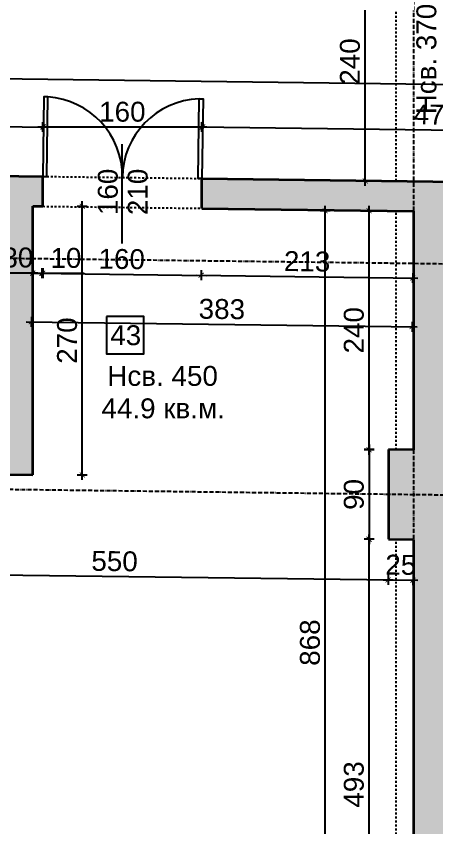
# Model space of a CAD drawing. Header units: inches. Extents: x -72385 to 39588, y -6525 to 66685.
# Drawn here: x -43954 to -43532, y 22464 to 23279 of the extents above; entities that cross this region are included whole.
import ezdxf

# ---------------------------------------------------------------- set-up
doc = ezdxf.new("R2010")
doc.units = ezdxf.units.IN
doc.header["$MEASUREMENT"] = 0
doc.linetypes.add('DashDot', pattern=[0.6, 0.4, -0.1, 0, -0.1])
doc.linetypes.add('Hidden', pattern=[0.4, 0.2, -0.2])
for name, color, linetype, lineweight in [('Врати', 251, 'Continuous', 25), ('Линия на разрез', 252, 'DashDot', 25), ('Надписи Hсв', 252, 'Continuous', 25), ('Надписи врати', 252, 'Continuous', 25), ('Надписи коти вътрешни', 252, 'Continuous', 25), ('Надписи номера на пом.', 252, 'Continuous', 25), ('Надписи площ', 252, 'Continuous', 25), ('Оси', 252, 'DashDot', 25), ('Пунктир', 253, 'Hidden', 25), ('Разрезни линии', 7, 'Continuous', 35), ('Щрих стени', 254, 'Continuous', 25)]:
    doc.layers.add(name, color=color, linetype=linetype, lineweight=lineweight)
doc.styles.add('Arial Regular', font='arial.ttf')
doc.styles.get("Standard").update_dxf_attribs({"font": 'arial.ttf'})
doc.dimstyles.new('Annotative', dxfattribs={"dimscale": 0, "dimtxt": 20, "dimasz": 5, "dimexe": 5, "dimexo": 5, "dimgap": 5, "dimtad": 1, "dimdec": 0, "dimzin": 0, "dimdsep": 46, "dimtxsty": 'Standard', "dimblk": 'ARCHTICK', "dimcen": 5, "dimdle": 5, "dimadec": 0, "dimazin": 0, "dimtfac": 1, "dimtdec": 0, "dimtofl": 0, "dimtmove": 0, "dimatfit": 3, "dimldrblk": 'ARCHTICK', "dimfxl": 5, "dimfxlon": 1, "dimtolj": 1, "dimtzin": 0, "dimarcsym": 1})

# ---------------------------------------------------------------- blocks, each defined once
blk = doc.blocks.new('_ArchTick')
at = {"color": 0, "linetype": 'ByBlock', "const_width": 0.15}
blk.add_lwpolyline([(-0.5, -0.5), (0.5, 0.5)], dxfattribs=at)
blk = doc.blocks.new('*D4602')
at = {"layer": 'Defpoints', "color": 0, "ltscale": 50, "transparency": 16777216}
for p in [(-43937.34, 23088.23), (-43554.84, 23083.36), (-43556.32, 22967.14)]:
    blk.add_point(p, dxfattribs=at)
at = {"layer": 'Надписи коти вътрешни', "color": 0, "lineweight": -2, "ltscale": 50, "transparency": 16777216}
for p, q in [((-43938.75, 22977.01), (-43938.88, 22967.01)), ((-43943.82, 22972.08), (-43551.32, 22967.08)), ((-43556.25, 22972.14), (-43556.38, 22962.14))]:
    blk.add_line(p, q, dxfattribs=at)
at = {"layer": 'Надписи коти вътрешни', "color": 0, "lineweight": -2, "ltscale": 50, "transparency": 16777216, "xscale": 5, "yscale": 5, "zscale": 5}
for p, rotation in [((-43938.82, 22972.01), 179.2706286525487), ((-43556.32, 22967.14), 359.2706286525487)]:
    blk.add_blockref('_ArchTick', p, dxfattribs=dict(at, rotation=rotation))
at = {"layer": 'Надписи коти вътрешни', "color": 0, "ltscale": 50, "transparency": 16777216, "insert": (-43747.37, 22984.79), "char_height": 20, "attachment_point": 5, "rotation": 359.27063}
blk.add_mtext('\\A1;383', dxfattribs=at)
blk = doc.blocks.new('*D2946')
at = {"layer": 'Defpoints', "color": 0, "ltscale": 50, "transparency": 16777216}
for p in [(-43927.34, 23088.1), (-43767.34, 23086.07), (-43768.19, 23018.82)]:
    blk.add_point(p, dxfattribs=at)
at = {"layer": 'Надписи коти вътрешни', "color": 0, "lineweight": -2, "ltscale": 50, "transparency": 16777216}
for p, q in [((-43928.13, 23025.86), (-43928.26, 23015.86)), ((-43768.13, 23023.82), (-43768.26, 23013.82)), ((-43933.19, 23020.92), (-43763.19, 23018.76))]:
    blk.add_line(p, q, dxfattribs=at)
at = {"layer": 'Надписи коти вътрешни', "color": 0, "lineweight": -2, "ltscale": 50, "transparency": 16777216, "xscale": 5, "yscale": 5, "zscale": 5}
for p, rotation in [((-43928.19, 23020.86), 179.2706286525488), ((-43768.19, 23018.82), 359.2706286525489)]:
    blk.add_blockref('_ArchTick', p, dxfattribs=dict(at, rotation=rotation))
at = {"layer": 'Надписи коти вътрешни', "color": 0, "ltscale": 50, "transparency": 16777216, "insert": (-43848, 23035.05), "char_height": 20, "attachment_point": 5, "rotation": 359.27063}
blk.add_mtext('\\A1;160', dxfattribs=at)
blk = doc.blocks.new('*D7421')
at = {"layer": 'Defpoints', "color": 0, "ltscale": 50, "transparency": 16777216}
for p in [(-43937.34, 23088.23), (-43927.34, 23088.1), (-43937.34, 23020.92)]:
    blk.add_point(p, dxfattribs=at)
at = {"layer": 'Надписи коти вътрешни', "color": 0, "lineweight": -2, "ltscale": 50, "transparency": 16777216}
for p, q in [((-43937.34, 23025.92), (-43937.34, 23015.92)), ((-43927.34, 23025.92), (-43927.34, 23015.92)), ((-43937.34, 23020.92), (-43922.34, 23020.92)), ((-43927.34, 23020.92), (-43885.64, 23020.92))]:
    blk.add_line(p, q, dxfattribs=at)
at = {"layer": 'Надписи коти вътрешни', "color": 0, "lineweight": -2, "ltscale": 50, "transparency": 16777216, "xscale": 5, "yscale": 5, "zscale": 5, "rotation": 180}
blk.add_blockref('_ArchTick', (-43937.34, 23020.92), dxfattribs=at)
at = {"layer": 'Надписи коти вътрешни', "color": 0, "lineweight": -2, "ltscale": 50, "transparency": 16777216, "xscale": 5, "yscale": 5, "zscale": 5}
blk.add_blockref('_ArchTick', (-43927.34, 23020.92), dxfattribs=at)
at = {"layer": 'Надписи коти вътрешни', "color": 0, "ltscale": 50, "transparency": 16777216, "insert": (-43903.99, 23036.13), "char_height": 20, "attachment_point": 5}
blk.add_mtext('\\A1;10', dxfattribs=at)
blk = doc.blocks.new('*D2947')
at = {"layer": 'Defpoints', "color": 0, "ltscale": 50, "transparency": 16777216}
for p in [(-43767.34, 23086.07), (-43554.84, 23083.36), (-43555.69, 23016.11)]:
    blk.add_point(p, dxfattribs=at)
at = {"layer": 'Надписи коти вътрешни', "color": 0, "lineweight": -2, "ltscale": 50, "transparency": 16777216}
for p, q in [((-43768.13, 23023.82), (-43768.26, 23013.82)), ((-43773.19, 23018.88), (-43550.69, 23016.05)), ((-43555.63, 23021.11), (-43555.76, 23011.11))]:
    blk.add_line(p, q, dxfattribs=at)
at = {"layer": 'Надписи коти вътрешни', "color": 0, "lineweight": -2, "ltscale": 50, "transparency": 16777216, "xscale": 5, "yscale": 5, "zscale": 5}
for p, rotation in [((-43768.19, 23018.82), 179.2706286525487), ((-43555.69, 23016.11), 359.2706286525487)]:
    blk.add_blockref('_ArchTick', p, dxfattribs=dict(at, rotation=rotation))
at = {"layer": 'Надписи коти вътрешни', "color": 0, "ltscale": 50, "transparency": 16777216, "insert": (-43661.75, 23032.68), "char_height": 20, "attachment_point": 5, "rotation": 359.27063}
blk.add_mtext('\\A1;213', dxfattribs=at)
blk = doc.blocks.new('*D2975')
at = {"layer": 'Defpoints', "color": 0, "ltscale": 50, "transparency": 16777216}
for p in [(-43643.59, 23083.58), (-43572.34, 23083.58), (-43572.34, 22216.01)]:
    blk.add_point(p, dxfattribs=at)
at = {"layer": 'Надписи коти вътрешни', "color": 0, "lineweight": -2, "ltscale": 50, "transparency": 16777216}
for p, q in [((-43638.59, 23083.58), (-43648.59, 23083.58)), ((-43643.59, 22211.01), (-43643.59, 23088.58)), ((-43638.59, 22216.01), (-43648.59, 22216.01))]:
    blk.add_line(p, q, dxfattribs=at)
at = {"layer": 'Надписи коти вътрешни', "color": 0, "lineweight": -2, "ltscale": 50, "transparency": 16777216, "xscale": 5, "yscale": 5, "zscale": 5}
for p, rotation in [((-43643.59, 23083.58), 90), ((-43643.59, 22216.01), 270)]:
    blk.add_blockref('_ArchTick', p, dxfattribs=dict(at, rotation=rotation))
at = {"layer": 'Надписи коти вътрешни', "color": 0, "ltscale": 50, "transparency": 16777216, "insert": (-43658.8, 22649.8), "char_height": 20, "attachment_point": 5, "rotation": 90}
blk.add_mtext('\\A1;868', dxfattribs=at)
blk = doc.blocks.new('*D2976')
at = {"layer": 'Defpoints', "color": 0, "ltscale": 50, "transparency": 16777216}
for p in [(-43579.84, 22843.66), (-43599.53, 22753.65), (-43579.84, 22753.65)]:
    blk.add_point(p, dxfattribs=at)
at = {"layer": 'Надписи коти вътрешни', "color": 0, "lineweight": -2, "ltscale": 50, "transparency": 16777216}
for p, q in [((-43599.53, 22848.66), (-43599.53, 22748.65)), ((-43594.53, 22843.66), (-43604.53, 22843.66)), ((-43594.53, 22753.65), (-43604.53, 22753.65))]:
    blk.add_line(p, q, dxfattribs=at)
at = {"layer": 'Надписи коти вътрешни', "color": 0, "lineweight": -2, "ltscale": 50, "transparency": 16777216, "xscale": 5, "yscale": 5, "zscale": 5}
for p, rotation in [((-43599.53, 22843.66), 90), ((-43599.53, 22753.65), 270)]:
    blk.add_blockref('_ArchTick', p, dxfattribs=dict(at, rotation=rotation))
at = {"layer": 'Надписи коти вътрешни', "color": 0, "ltscale": 50, "transparency": 16777216, "insert": (-43614.74, 22798.66), "char_height": 20, "attachment_point": 5, "rotation": 90}
blk.add_mtext('\\A1;90', dxfattribs=at)
blk = doc.blocks.new('*D2977')
at = {"layer": 'Defpoints', "color": 0, "ltscale": 50, "transparency": 16777216}
for p in [(-43599.53, 22753.56), (-43572.34, 22753.56), (-43572.34, 22261.02)]:
    blk.add_point(p, dxfattribs=at)
at = {"layer": 'Надписи коти вътрешни', "color": 0, "lineweight": -2, "ltscale": 50, "transparency": 16777216}
for p, q in [((-43599.53, 22256.02), (-43599.53, 22758.56)), ((-43594.53, 22753.56), (-43604.53, 22753.56)), ((-43594.53, 22261.02), (-43604.53, 22261.02))]:
    blk.add_line(p, q, dxfattribs=at)
at = {"layer": 'Надписи коти вътрешни', "color": 0, "lineweight": -2, "ltscale": 50, "transparency": 16777216, "xscale": 5, "yscale": 5, "zscale": 5}
for p, rotation in [((-43599.53, 22753.56), 90), ((-43599.53, 22261.02), 270)]:
    blk.add_blockref('_ArchTick', p, dxfattribs=dict(at, rotation=rotation))
at = {"layer": 'Надписи коти вътрешни', "color": 0, "ltscale": 50, "transparency": 16777216, "insert": (-43614.74, 22507.29), "char_height": 20, "attachment_point": 5, "rotation": 90}
blk.add_mtext('\\A1;493', dxfattribs=at)
blk = doc.blocks.new('*D2979')
at = {"layer": 'Defpoints', "color": 0, "ltscale": 50, "transparency": 16777216}
for p in [(-43599.53, 23083.58), (-43572.34, 23083.58), (-43572.34, 22843.57)]:
    blk.add_point(p, dxfattribs=at)
at = {"layer": 'Надписи коти вътрешни', "color": 0, "lineweight": -2, "ltscale": 50, "transparency": 16777216}
for p, q in [((-43594.53, 23083.58), (-43604.53, 23083.58)), ((-43599.53, 22838.57), (-43599.53, 23088.58)), ((-43594.53, 22843.57), (-43604.53, 22843.57))]:
    blk.add_line(p, q, dxfattribs=at)
at = {"layer": 'Надписи коти вътрешни', "color": 0, "lineweight": -2, "ltscale": 50, "transparency": 16777216, "xscale": 5, "yscale": 5, "zscale": 5}
for p, rotation in [((-43599.53, 23083.58), 90), ((-43599.53, 22843.57), 270)]:
    blk.add_blockref('_ArchTick', p, dxfattribs=dict(at, rotation=rotation))
at = {"layer": 'Надписи коти вътрешни', "color": 0, "ltscale": 50, "transparency": 16777216, "insert": (-43614.74, 22963.57), "char_height": 20, "attachment_point": 5, "rotation": 90}
blk.add_mtext('\\A1;240', dxfattribs=at)
blk = doc.blocks.new('*D2984')
at = {"layer": 'Defpoints', "color": 0, "ltscale": 50, "transparency": 16777216}
for p in [(-44129.84, 22760.66), (-43579.84, 22753.65), (-43580.36, 22712.81)]:
    blk.add_point(p, dxfattribs=at)
at = {"layer": 'Надписи коти вътрешни', "color": 0, "lineweight": -2, "ltscale": 50, "transparency": 16777216}
for p, q in [((-44130.29, 22724.82), (-44130.42, 22714.82)), ((-44135.36, 22719.88), (-43575.36, 22712.75)), ((-43580.29, 22717.81), (-43580.42, 22707.81))]:
    blk.add_line(p, q, dxfattribs=at)
at = {"layer": 'Надписи коти вътрешни', "color": 0, "lineweight": -2, "ltscale": 50, "transparency": 16777216, "xscale": 5, "yscale": 5, "zscale": 5}
for p, rotation in [((-44130.36, 22719.82), 179.270628652547), ((-43580.36, 22712.81), 359.270628652547)]:
    blk.add_blockref('_ArchTick', p, dxfattribs=dict(at, rotation=rotation))
at = {"layer": 'Надписи коти вътрешни', "color": 0, "ltscale": 50, "transparency": 16777216, "insert": (-43855.16, 22731.52), "char_height": 20, "attachment_point": 5, "rotation": 359.27063}
blk.add_mtext('\\A1;550', dxfattribs=at)
blk = doc.blocks.new('*D2985')
at = {"layer": 'Defpoints', "color": 0, "ltscale": 50, "transparency": 16777216}
for p in [(-43579.84, 22753.65), (-43554.84, 22753.34), (-43555.36, 22712.5)]:
    blk.add_point(p, dxfattribs=at)
at = {"layer": 'Надписи коти вътрешни', "color": 0, "lineweight": -2, "ltscale": 50, "transparency": 16777216}
for p, q in [((-43580.29, 22717.81), (-43580.42, 22707.81)), ((-43555.29, 22717.49), (-43555.42, 22707.5)), ((-43585.36, 22712.88), (-43550.36, 22712.43))]:
    blk.add_line(p, q, dxfattribs=at)
at = {"layer": 'Надписи коти вътрешни', "color": 0, "lineweight": -2, "ltscale": 50, "transparency": 16777216, "xscale": 5, "yscale": 5, "zscale": 5}
for p, rotation in [((-43580.36, 22712.81), 179.2706286525463), ((-43555.36, 22712.5), 359.2706286525462)]:
    blk.add_blockref('_ArchTick', p, dxfattribs=dict(at, rotation=rotation))
at = {"layer": 'Надписи коти вътрешни', "color": 0, "ltscale": 50, "transparency": 16777216, "insert": (-43567.66, 22727.86), "char_height": 20, "attachment_point": 5, "rotation": 359.27063}
blk.add_mtext('\\A1;25', dxfattribs=at)
blk = doc.blocks.new('*D2986')
at = {"layer": 'Defpoints', "color": 0, "ltscale": 50, "transparency": 16777216}
for p in [(-43937.34, 23088.23), (-43887.57, 23088.23), (-43937.34, 22818.21)]:
    blk.add_point(p, dxfattribs=at)
at = {"layer": 'Надписи коти вътрешни', "color": 0, "lineweight": -2, "ltscale": 50, "transparency": 16777216}
for p, q in [((-43887.57, 22813.21), (-43887.57, 23093.23)), ((-43892.57, 23088.23), (-43882.57, 23088.23)), ((-43892.57, 22818.21), (-43882.57, 22818.21))]:
    blk.add_line(p, q, dxfattribs=at)
at = {"layer": 'Надписи коти вътрешни', "color": 0, "lineweight": -2, "ltscale": 50, "transparency": 16777216, "xscale": 5, "yscale": 5, "zscale": 5}
for p, rotation in [((-43887.57, 23088.23), 90), ((-43887.57, 22818.21), 270)]:
    blk.add_blockref('_ArchTick', p, dxfattribs=dict(at, rotation=rotation))
at = {"layer": 'Надписи коти вътрешни', "color": 0, "ltscale": 50, "transparency": 16777216, "insert": (-43902.78, 22953.22), "char_height": 20, "attachment_point": 5, "rotation": 90}
blk.add_mtext('\\A1;270', dxfattribs=at)
blk = doc.blocks.new('*D3031')
at = {"layer": 'Defpoints', "color": 0, "ltscale": 50, "transparency": 16777216}
for p in [(-43926.7, 23167.79), (-44629.84, 23127.05), (-43927.34, 23118.11)]:
    blk.add_point(p, dxfattribs=at)
at = {"layer": 'Надписи коти вътрешни', "color": 0, "lineweight": -2, "ltscale": 50, "transparency": 16777216}
for p, q in [((-44629.27, 23171.73), (-44629.14, 23181.73)), ((-44634.2, 23176.8), (-43921.71, 23167.73)), ((-43926.77, 23162.79), (-43926.64, 23172.79))]:
    blk.add_line(p, q, dxfattribs=at)
at = {"layer": 'Надписи коти вътрешни', "color": 0, "lineweight": -2, "ltscale": 50, "transparency": 16777216, "xscale": 5, "yscale": 5, "zscale": 5}
for p, rotation in [((-44629.2, 23176.73), 179.270628652549), ((-43926.7, 23167.79), 359.270628652549)]:
    blk.add_blockref('_ArchTick', p, dxfattribs=dict(at, rotation=rotation))
at = {"layer": 'Надписи коти вътрешни', "color": 0, "ltscale": 50, "transparency": 16777216, "insert": (-44277.76, 23187.48), "char_height": 20, "attachment_point": 5, "rotation": 359.27063}
blk.add_mtext('\\A1;703', dxfattribs=at)
blk = doc.blocks.new('*D3032')
at = {"layer": 'Defpoints', "color": 0, "ltscale": 50, "transparency": 16777216}
for p in [(-43767.34, 23167.8), (-43927.34, 23118.11), (-43767.34, 23116.07)]:
    blk.add_point(p, dxfattribs=at)
at = {"layer": 'Надписи коти вътрешни', "color": 0, "lineweight": -2, "ltscale": 50, "transparency": 16777216}
for p, q in [((-43927.34, 23162.8), (-43927.34, 23172.8)), ((-43767.34, 23162.8), (-43767.34, 23172.8)), ((-43932.34, 23167.8), (-43762.34, 23167.8))]:
    blk.add_line(p, q, dxfattribs=at)
at = {"layer": 'Надписи коти вътрешни', "color": 0, "lineweight": -2, "ltscale": 50, "transparency": 16777216, "xscale": 5, "yscale": 5, "zscale": 5, "rotation": 180}
blk.add_blockref('_ArchTick', (-43927.34, 23167.8), dxfattribs=at)
at = {"layer": 'Надписи коти вътрешни', "color": 0, "lineweight": -2, "ltscale": 50, "transparency": 16777216, "xscale": 5, "yscale": 5, "zscale": 5}
blk.add_blockref('_ArchTick', (-43767.34, 23167.8), dxfattribs=at)
at = {"layer": 'Надписи коти вътрешни', "color": 0, "ltscale": 50, "transparency": 16777216, "insert": (-43847.34, 23183.01), "char_height": 20, "attachment_point": 5}
blk.add_mtext('\\A1;160', dxfattribs=at)
blk = doc.blocks.new('*D3033')
at = {"layer": 'Defpoints', "color": 0, "ltscale": 50, "transparency": 16777216}
for p in [(-43296.68, 23161.87), (-43767.34, 23116.07), (-43297.34, 23110.09)]:
    blk.add_point(p, dxfattribs=at)
at = {"layer": 'Надписи коти вътрешни', "color": 0, "lineweight": -2, "ltscale": 50, "transparency": 16777216}
for p, q in [((-43766.74, 23162.86), (-43766.61, 23172.85)), ((-43771.68, 23167.92), (-43291.68, 23161.81)), ((-43296.74, 23156.87), (-43296.61, 23166.87))]:
    blk.add_line(p, q, dxfattribs=at)
at = {"layer": 'Надписи коти вътрешни', "color": 0, "lineweight": -2, "ltscale": 50, "transparency": 16777216, "xscale": 5, "yscale": 5, "zscale": 5}
for p, rotation in [((-43766.68, 23167.85), 179.2706286525489), ((-43296.68, 23161.87), 359.2706286525489)]:
    blk.add_blockref('_ArchTick', p, dxfattribs=dict(at, rotation=rotation))
at = {"layer": 'Надписи коти вътрешни', "color": 0, "ltscale": 50, "transparency": 16777216, "insert": (-43531.48, 23180.07), "char_height": 20, "attachment_point": 5, "rotation": 359.27063}
blk.add_mtext('\\A1;470', dxfattribs=at)
blk = doc.blocks.new('*D3069')
at = {"layer": 'Defpoints', "color": 0, "ltscale": 50, "transparency": 16777216}
for p in [(-43603.44, 23353.56), (-43572.34, 23353.56), (-43572.34, 23113.59)]:
    blk.add_point(p, dxfattribs=at)
at = {"layer": 'Надписи коти вътрешни', "color": 0, "lineweight": -2, "ltscale": 50, "transparency": 16777216}
for p, q in [((-43603.44, 23108.59), (-43603.44, 23358.56)), ((-43598.44, 23353.56), (-43608.44, 23353.56)), ((-43598.44, 23113.59), (-43608.44, 23113.59))]:
    blk.add_line(p, q, dxfattribs=at)
at = {"layer": 'Надписи коти вътрешни', "color": 0, "lineweight": -2, "ltscale": 50, "transparency": 16777216, "xscale": 5, "yscale": 5, "zscale": 5}
for p, rotation in [((-43603.44, 23353.56), 90), ((-43603.44, 23113.59), 270)]:
    blk.add_blockref('_ArchTick', p, dxfattribs=dict(at, rotation=rotation))
at = {"layer": 'Надписи коти вътрешни', "color": 0, "ltscale": 50, "transparency": 16777216, "insert": (-43618.66, 23233.57), "char_height": 20, "attachment_point": 5, "rotation": 90}
blk.add_mtext('\\A1;240', dxfattribs=at)
blk = doc.blocks.new('*D4619')
at = {"layer": 'Defpoints', "color": 0, "ltscale": 50, "transparency": 16777216}
for p in [(-41141.09, 23180.29), (-45339.84, 23136.09), (-41142.34, 23082.65)]:
    blk.add_point(p, dxfattribs=at)
at = {"layer": 'Надписи коти вътрешни', "color": 0, "lineweight": -2, "ltscale": 50, "transparency": 16777216}
for p, q in [((-45338.66, 23228.73), (-45338.53, 23238.73)), ((-45343.59, 23233.79), (-41136.09, 23180.23)), ((-41141.16, 23175.29), (-41141.03, 23185.29))]:
    blk.add_line(p, q, dxfattribs=at)
at = {"layer": 'Надписи коти вътрешни', "color": 0, "lineweight": -2, "ltscale": 50, "transparency": 16777216, "xscale": 5, "yscale": 5, "zscale": 5}
for p, rotation in [((-45338.59, 23233.73), 179.270628652549), ((-41141.09, 23180.29), 359.270628652549)]:
    blk.add_blockref('_ArchTick', p, dxfattribs=dict(at, rotation=rotation))
at = {"layer": 'Надписи коти вътрешни', "color": 0, "ltscale": 50, "transparency": 16777216, "insert": (-43239.65, 23222.22), "char_height": 20, "attachment_point": 5, "rotation": 359.27063}
blk.add_mtext('\\A1;4198', dxfattribs=at)
blk = doc.blocks.new('*D7420')
at = {"layer": 'Defpoints', "color": 0, "ltscale": 10, "transparency": 16777216}
for p in [(-43967.34, 23044.54), (-43937.34, 23044.54), (-43937.34, 23021.3)]:
    blk.add_point(p, dxfattribs=at)
at = {"layer": 'Надписи коти вътрешни', "color": 0, "lineweight": -2, "ltscale": 10, "transparency": 16777216}
for p, q in [((-43967.34, 23026.3), (-43967.34, 23016.3)), ((-43937.34, 23026.3), (-43937.34, 23016.3)), ((-43972.34, 23021.3), (-43932.34, 23021.3))]:
    blk.add_line(p, q, dxfattribs=at)
at = {"layer": 'Надписи коти вътрешни', "color": 0, "lineweight": -2, "ltscale": 10, "transparency": 16777216, "xscale": 5, "yscale": 5, "zscale": 5, "rotation": 180}
blk.add_blockref('_ArchTick', (-43967.34, 23021.3), dxfattribs=at)
at = {"layer": 'Надписи коти вътрешни', "color": 0, "lineweight": -2, "ltscale": 10, "transparency": 16777216, "xscale": 5, "yscale": 5, "zscale": 5}
blk.add_blockref('_ArchTick', (-43937.34, 23021.3), dxfattribs=at)
at = {"layer": 'Надписи коти вътрешни', "color": 0, "ltscale": 10, "transparency": 16777216, "insert": (-43952.34, 23036.52), "char_height": 20, "attachment_point": 5}
blk.add_mtext('\\A1;30', dxfattribs=at)

msp = doc.modelspace()

# ---------------------------------------------------------------- hatches: boundary and pattern name
at = {"layer": 'Щрих стени', "ltscale": 10}
h = msp.add_hatch(color=256, dxfattribs=at)
h.dxf.hatch_style = 1
h.paths.add_polyline_path([(-42007.34, 22196.09), (-42042.34, 22196.54), (-42042.34, 22161.53), (-42007.34, 22161.09)])
h.paths.add_polyline_path([(-42307.34, 22244.91), (-42309.84, 22244.95), (-42309.84, 22737.49), (-42299.84, 22737.36), (-42299.84, 22827.37), (-42309.84, 22827.49), (-42309.84, 23067.51), (-42109.84, 23064.97), (-42109.84, 23094.97), (-43137.34, 23108.05), (-43137.34, 23078.05), (-42949.84, 23075.66), (-42949.84, 22925.65), (-42944.84, 22925.58), (-42944.84, 23075.6), (-42339.84, 23067.89), (-42339.84, 22827.87), (-42349.84, 22828), (-42349.84, 22742.99), (-42899.84, 22750), (-42899.84, 22835), (-42949.84, 22835.64), (-42949.84, 22780.64), (-42974.84, 22780.95), (-42974.84, 22745.95), (-42949.84, 22745.63), (-42339.84, 22737.87), (-42339.84, 22245.33), (-42342.34, 22245.36), (-42342.34, 22165.35), (-42307.34, 22164.91)])
h.paths.add_polyline_path([(-42607.34, 22203.73), (-42642.34, 22204.17), (-42642.34, 22169.17), (-42607.34, 22168.73)], flags=17)
h.paths.add_polyline_path([(-42907.34, 22252.55), (-42942.34, 22253), (-42942.34, 22172.99), (-42907.34, 22172.55)], flags=17)
h.paths.add_polyline_path([(-43207.34, 22211.37), (-43242.34, 22211.81), (-43242.34, 22176.81), (-43207.34, 22176.36)])
h.paths.add_polyline_path([(-43507.34, 22260.19), (-43524.84, 22260.41), (-43524.84, 22752.95), (-43499.84, 22752.63), (-43499.84, 22842.64), (-43524.84, 22842.96), (-43524.84, 23082.98), (-43297.34, 23080.08), (-43297.34, 23110.09), (-43767.34, 23116.07), (-43767.34, 23086.07), (-43554.84, 23083.36), (-43554.84, 22843.34), (-43579.84, 22843.66), (-43579.84, 22753.65), (-43554.84, 22753.34), (-43554.84, 22260.8), (-43572.34, 22261.02), (-43572.34, 22181.01), (-43507.34, 22180.18)])
h.paths.add_polyline_path([(-43837.34, 22219.39), (-43872.34, 22219.83), (-43872.34, 22184.83), (-43837.34, 22184.39)])
h.paths.add_polyline_path([(-44137.34, 22268.21), (-44139.84, 22268.24), (-44139.84, 22760.78), (-44129.84, 22760.66), (-44129.84, 22820.66), (-43937.34, 22818.21), (-43937.34, 23088.23), (-43927.34, 23088.1), (-43927.34, 23118.11), (-44629.84, 23127.05), (-44629.84, 23097.05), (-44597.34, 23096.63), (-44597.34, 22966.62), (-44567.34, 22966.24), (-44567.34, 23096.25), (-43967.34, 23088.61), (-43967.34, 22848.59), (-44567.34, 22856.23), (-44567.34, 22876.23), (-44597.34, 22876.62), (-44597.34, 22856.61), (-44609.84, 22856.77), (-44609.84, 22826.77), (-44179.84, 22821.3), (-44179.84, 22796.29), (-44204.84, 22796.61), (-44204.84, 22761.61), (-44179.84, 22761.29), (-44169.84, 22761.16), (-44169.84, 22268.62), (-44172.34, 22268.66), (-44172.34, 22188.65), (-44137.34, 22188.2)])
h.paths.add_polyline_path([(-44437.34, 22227.03), (-44472.34, 22227.47), (-44472.34, 22192.47), (-44437.34, 22192.02)], flags=17)

# ---------------------------------------------------------------- linework, layer by layer
at = {"layer": 'Врати', "ltscale": 50}
for points in [[(-43927.34, 23118.11), (-43923.34, 23118.06), (-43922.32, 23198.06), (-43926.32, 23198.11)], [(-43767.34, 23116.07), (-43771.34, 23116.12), (-43770.32, 23196.12), (-43766.32, 23196.07)]]:
    msp.add_lwpolyline(points, close=True, dxfattribs=at)
for centre, start, end in [((-43927.34, 23118.11), 359.27063, 86.40464), ((-43767.34, 23116.07), 92.13661, 179.27063)]:
    msp.add_arc(centre, 80.01, start, end, dxfattribs=at)
at = {"layer": 'Линия на разрез', "ltscale": 10}
msp.add_lwpolyline([(-52598.95, 23194.44), (-52599.57, 23146), (-41314.83, 23002.34), (-41314.83, 22502.3), (-40059.7, 22486.32), (-40059.06, 22536.61)], dxfattribs=at)
at = {"layer": 'Надписи врати', "ltscale": 50}
msp.add_line((-43847.47, 23050.63), (-43847.47, 23150.63), dxfattribs=at)
at = {"layer": 'Надписи номера на пом.', "ltscale": 50}
msp.add_lwpolyline([(-43863.37, 22977.3), (-43863.37, 22939.8), (-43825.87, 22939.8), (-43825.87, 22977.3)], close=True, dxfattribs=at)
at = {"layer": 'Оси', "ltscale": 10}
for points in [[(-43574.84, 24498.73), (-43574.85, 24478.47), (-43554.84, 24478.22), (-43554.84, 21718.51), (-43574.84, 21718.76), (-43574.84, 21698.5)], [(-39839.84, 22751.04), (-51384.84, 22898.02), (-51384.84, 23028.03), (-52799.84, 23046.04)]]:
    msp.add_lwpolyline(points, dxfattribs=at)
at = {"layer": 'Пунктир', "ltscale": 10}
for p, q in [((-43572.34, 23113.59), (-43572.34, 23353.56)), ((-43927.34, 23118.11), (-43767.34, 23116.07)), ((-43927.34, 23088.1), (-43767.34, 23086.07)), ((-43572.34, 22843.57), (-43572.34, 23083.58)), ((-43572.34, 22261.02), (-43572.34, 22753.56))]:
    msp.add_line(p, q, dxfattribs=at)
at = {"layer": 'Разрезни линии', "ltscale": 50}
for p, q in [((-44629.84, 23127.05), (-43927.34, 23118.11)), ((-43927.34, 23088.1), (-43927.34, 23118.11)), ((-43767.34, 23086.07), (-43767.34, 23116.07)), ((-43767.34, 23116.07), (-43297.34, 23110.09)), ((-43937.34, 23088.23), (-43927.34, 23088.1)), ((-43937.34, 22818.21), (-43937.34, 23088.23)), ((-43767.34, 23086.07), (-43554.84, 23083.36)), ((-43554.84, 23083.36), (-43554.84, 22843.34)), ((-43554.84, 22843.34), (-43579.84, 22843.66)), ((-43579.84, 22843.66), (-43579.84, 22753.65)), ((-44129.84, 22820.66), (-43937.34, 22818.21)), ((-43579.84, 22753.65), (-43554.84, 22753.34)), ((-43554.84, 22753.34), (-43554.84, 22260.8))]:
    msp.add_line(p, q, dxfattribs=at)

# ---------------------------------------------------------------- texts
at = {"layer": 'Надписи Hсв', "ltscale": 100, "insert": (-43551.97, 23180.48), "char_height": 20, "width": 180.4891, "attachment_point": 1, "rotation": 90, "style": 'Arial Regular'}
msp.add_mtext('\\pxt8;Hсв. 370', dxfattribs=at)
at = {"layer": 'Надписи Hсв', "ltscale": 100, "insert": (-43862.49, 22927.73), "char_height": 20, "width": 180.4891, "attachment_point": 1, "style": 'Arial Regular'}
msp.add_mtext('\\pxt8;Hсв. 450', dxfattribs=at)
at = {"layer": 'Надписи врати', "ltscale": 100, "char_height": 20, "width": 180.4891, "attachment_point": 1, "rotation": 90, "style": 'Arial Regular'}
for s, insert in [('160', (-43871.99, 23079.29)), ('210', (-43841.99, 23079.29))]:
    msp.add_mtext(s, dxfattribs=dict(at, insert=insert))
at = {"layer": 'Надписи номера на пом.', "ltscale": 100, "insert": (-43934.22, 22968.62), "char_height": 20, "width": 180.4891, "attachment_point": 1, "style": 'Arial Regular'}
msp.add_mtext('\\pxqc;43', dxfattribs=at)
at = {"layer": 'Надписи площ', "ltscale": 100, "insert": (-43868.33, 22895.15), "char_height": 20, "width": 180.4891, "attachment_point": 1, "style": 'Arial Regular'}
msp.add_mtext('44.9 кв.м.', dxfattribs=at)

# ---------------------------------------------------------------- dimensions: what is measured, and where the dimension line sits
at = {"layer": 'Надписи коти вътрешни', "ltscale": 50}
for base, p1, p2, picture, middle in [((-43603.44, 23353.56), (-43572.34, 23113.59), (-43572.34, 23353.56), '*D3069', (-43618.66, 23233.57)), ((-43887.57, 23088.23), (-43937.34, 22818.21), (-43937.34, 23088.23), '*D2986', (-43902.78, 22953.22)), ((-43643.59, 23083.58), (-43572.34, 22216.01), (-43572.34, 23083.58), '*D2975', (-43658.8, 22649.8)), ((-43599.53, 23083.58), (-43572.34, 22843.57), (-43572.34, 23083.58), '*D2979', (-43614.74, 22963.57)), ((-43599.53, 22753.65), (-43579.84, 22843.66), (-43579.84, 22753.65), '*D2976', (-43614.74, 22798.66)), ((-43599.53, 22753.56), (-43572.34, 22261.02), (-43572.34, 22753.56), '*D2977', (-43614.74, 22507.29))]:
    dim = msp.add_linear_dim(base=base, p1=p1, p2=p2, angle=90, dimstyle='Annotative', override={"dimscale": 0, "dimtix": 0, "dimtofl": 0, "dimtmove": 0, "dimatfit": 3}, dxfattribs=at)
    dim.commit()
    dim.dimension.update_dxf_attribs({"geometry": picture, "text_midpoint": middle})
for p1, p2, distance, picture, middle in [((-45339.84, 23136.09), (-41142.34, 23082.65), 97.65, '*D4619', (-43239.65, 23222.22)), ((-44629.84, 23127.05), (-43927.34, 23118.11), 49.69, '*D3031', (-44277.76, 23187.48)), ((-43767.34, 23116.07), (-43297.34, 23110.09), 51.79, '*D3033', (-43531.48, 23180.07)), ((-43937.34, 23088.23), (-43554.84, 23083.36), -116.23, '*D4602', (-43747.37, 22984.79)), ((-43927.34, 23088.1), (-43767.34, 23086.07), -67.25, '*D2946', (-43848, 23035.05)), ((-43767.34, 23086.07), (-43554.84, 23083.36), -67.25, '*D2947', (-43661.75, 23032.68)), ((-44129.84, 22760.66), (-43579.84, 22753.65), -40.84, '*D2984', (-43855.16, 22731.52))]:
    dim = msp.add_aligned_dim(p1=p1, p2=p2, distance=distance, dimstyle='Annotative', override={"dimscale": 0, "dimtix": 0, "dimtofl": 0, "dimtmove": 0, "dimatfit": 3}, dxfattribs=at)
    dim.commit()
    dim.dimension.update_dxf_attribs({"geometry": picture, "text_midpoint": middle})
dim = msp.add_linear_dim(base=(-43767.34, 23167.8), p1=(-43927.34, 23118.11), p2=(-43767.34, 23116.07), dimstyle='Annotative', override={"dimscale": 0, "dimtix": 0, "dimtofl": 0, "dimtmove": 0, "dimatfit": 3}, dxfattribs=at)
dim.commit()
dim.dimension.update_dxf_attribs({"geometry": '*D3032', "text_midpoint": (-43847.34, 23183.01)})
dim = msp.add_linear_dim(base=(-43937.34, 23020.92), p1=(-43927.34, 23088.1), p2=(-43937.34, 23088.23), dimstyle='Annotative', override={"dimscale": 0, "dimtix": 0, "dimtofl": 0, "dimtmove": 0, "dimatfit": 3}, dxfattribs=at)
dim.commit()
dim.dimension.update_dxf_attribs({"geometry": '*D7421', "text_midpoint": (-43903.99, 23020.92), "dimtype": 128})
at = {"layer": 'Надписи коти вътрешни', "ltscale": 10}
dim = msp.add_linear_dim(base=(-43937.34, 23021.3), p1=(-43967.34, 23044.54), p2=(-43937.34, 23044.54), angle=0, dimstyle='Annotative', override={"dimscale": 0, "dimtix": 0, "dimtofl": 0, "dimtmove": 0, "dimatfit": 3}, dxfattribs=at)
dim.commit()
dim.dimension.update_dxf_attribs({"geometry": '*D7420', "text_midpoint": (-43952.34, 23021.3), "dimtype": 129})
at = {"layer": 'Надписи коти вътрешни', "ltscale": 50}
dim = msp.add_linear_dim(base=(-43555.36, 22712.5), p1=(-43579.84, 22753.65), p2=(-43554.84, 22753.34), angle=359.27063, dimstyle='Annotative', override={"dimscale": 0, "dimtix": 0, "dimtofl": 0, "dimtmove": 0, "dimatfit": 3}, dxfattribs=at)
dim.commit()
dim.dimension.update_dxf_attribs({"geometry": '*D2985', "text_midpoint": (-43567.86, 22712.65), "dimtype": 129})

doc.saveas('drawing.dxf')
